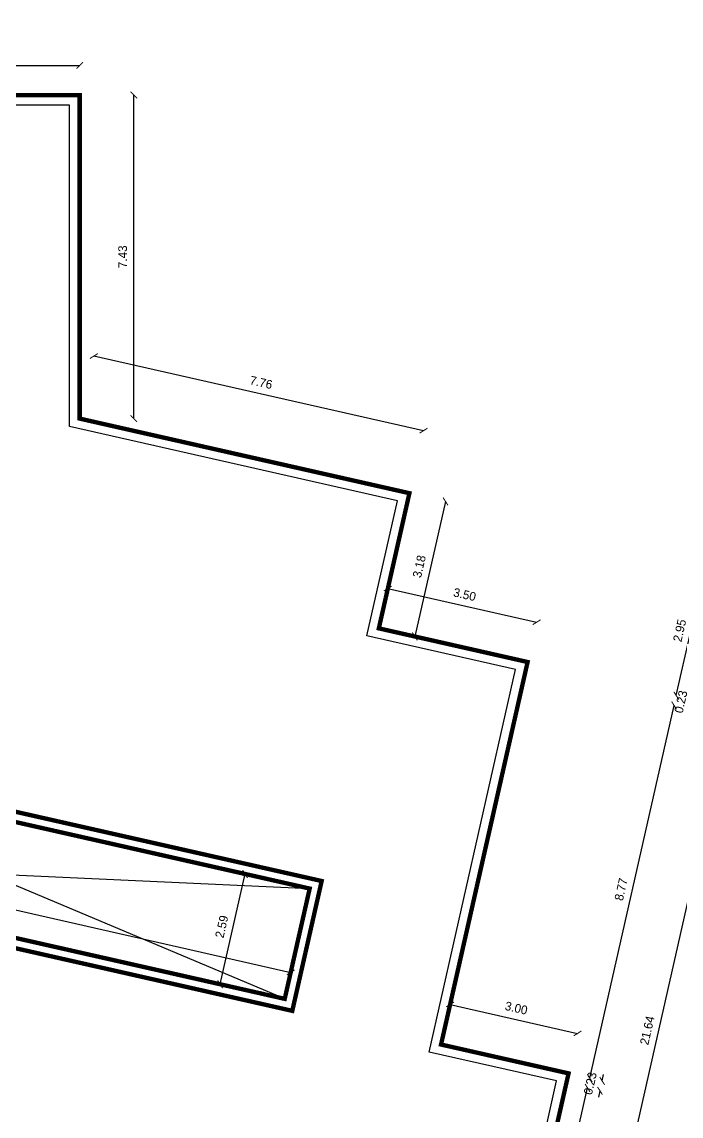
# Model space of a CAD drawing. Header units: metres. Extents: x 6101839 to 6102590, y -6659932 to -6659648.
# Drawn here: x 6102555.26 to 6102570.39, y -6659709.02 to -6659683.91 of the extents above; entities that cross this region are included whole.
import ezdxf

# ---------------------------------------------------------------- set-up
doc = ezdxf.new("R2010")
doc.units = ezdxf.units.M
doc.header["$LTSCALE"] = 500
doc.header["$MEASUREMENT"] = 0
doc.linetypes.add('DASHED2', pattern=[0.375, 0.25, -0.125])
doc.layers.get('0').update_dxf_attribs({"linetype": 'CONTINUOUS'})
doc.layers.get('Defpoints').update_dxf_attribs({"linetype": 'CONTINUOUS'})
for name, color, linetype in [('above', 250, 'DASHED2'), ('BLK_1_FLR_3_ROOF_AREA', 54, 'CONTINUOUS'), ('ED', 30, 'CONTINUOUS'), ('wall', 125, 'CONTINUOUS')]:
    doc.layers.add(name, color=color, linetype=linetype)
doc.styles.add('USA TEXT', font='GOTHIC.TTF')
doc.dimstyles.new('1-100-ED', dxfattribs={"dimtxt": 0.2, "dimasz": 0.15, "dimexe": 0.18, "dimexo": 0.0625, "dimgap": 0.15, "dimtad": 1, "dimzin": 0, "dimdsep": 46, "dimtxsty": 'USA TEXT', "dimblk": 'ARCHTICK', "dimcen": 0.1, "dimse1": 1, "dimse2": 1, "dimclrd": 256, "dimclrt": 256, "dimadec": 0, "dimazin": 0, "dimtfac": 1, "dimtofl": 0, "dimtmove": 0, "dimatfit": 3, "dimldrblk": 'ARCHTICK', "dimfxl": 0.18, "dimtolj": 1, "dimtzin": 0, "dimarcsym": 0})

# ---------------------------------------------------------------- blocks, each defined once
blk = doc.blocks.new('_ArchTick')
at = {"color": 0, "linetype": 'ByBlock', "const_width": 0.15}
blk.add_lwpolyline([(-0.5, -0.5), (0.5, 0.5)], dxfattribs=at)
blk = doc.blocks.new('*D107')
at = {"layer": 'Defpoints', "color": 0, "transparency": 16777216}
for p in [(6102567.527, -6659708.215), (6102568.238, -6659708.376), (6102564.155, -6659710.569)]:
    blk.add_point(p, dxfattribs=at)
at = {"layer": 'ED', "lineweight": -2, "transparency": 16777216}
blk.add_line((6102567.567, -6659711.341), (6102568.238, -6659708.376), dxfattribs=at)
at = {"layer": 'ED', "lineweight": -2, "transparency": 16777216, "xscale": 0.15, "yscale": 0.15, "zscale": 0.15}
for p, rotation in [((6102568.238, -6659708.376), 77.25038140770049), ((6102567.567, -6659711.341), 257.2503814077004)]:
    blk.add_blockref('_ArchTick', p, dxfattribs=dict(at, rotation=rotation))
at = {"layer": 'ED', "transparency": 16777216, "insert": (6102567.654, -6659709.802), "char_height": 0.2, "attachment_point": 5, "rotation": 77.2504, "style": 'USA TEXT'}
blk.add_mtext('\\A1;3.04', dxfattribs=at)
blk = doc.blocks.new('*D108')
at = {"layer": 'Defpoints', "color": 0, "transparency": 16777216}
for p in [(6102567.802, -6659708.042), (6102567.527, -6659708.215), (6102568.574, -6659708.216)]:
    blk.add_point(p, dxfattribs=at)
at = {"layer": 'ED', "lineweight": -2, "transparency": 16777216}
for p, q in [((6102568.574, -6659708.216), (6102568.607, -6659708.07)), ((6102568.523, -6659708.441), (6102568.49, -6659708.587))]:
    blk.add_line(p, q, dxfattribs=at)
at = {"layer": 'ED', "lineweight": -2, "transparency": 16777216, "xscale": 0.15, "yscale": 0.15, "zscale": 0.15}
for p, rotation in [((6102568.574, -6659708.216), 257.2503814077004), ((6102568.523, -6659708.441), 77.25038140770046)]:
    blk.add_blockref('_ArchTick', p, dxfattribs=dict(at, rotation=rotation))
at = {"layer": 'ED', "transparency": 16777216, "insert": (6102568.3, -6659708.272), "char_height": 0.2, "attachment_point": 5, "rotation": 77.2504, "style": 'USA TEXT'}
blk.add_mtext('\\A1;0.23', dxfattribs=at)
blk = doc.blocks.new('*D109')
at = {"layer": 'Defpoints', "color": 0, "transparency": 16777216}
for p in [(6102566.588, -6659698.775), (6102570.224, -6659699.598), (6102567.802, -6659708.042)]:
    blk.add_point(p, dxfattribs=at)
at = {"layer": 'ED', "lineweight": -2, "transparency": 16777216}
blk.add_line((6102568.289, -6659708.152), (6102570.224, -6659699.598), dxfattribs=at)
at = {"layer": 'ED', "lineweight": -2, "transparency": 16777216, "xscale": 0.15, "yscale": 0.15, "zscale": 0.15}
for p, rotation in [((6102570.224, -6659699.598), 77.25038140770049), ((6102568.289, -6659708.152), 257.2503814077004)]:
    blk.add_blockref('_ArchTick', p, dxfattribs=dict(at, rotation=rotation))
at = {"layer": 'ED', "transparency": 16777216, "insert": (6102569.008, -6659703.819), "char_height": 0.2, "attachment_point": 5, "rotation": 77.2504, "style": 'USA TEXT'}
blk.add_mtext('\\A1;8.77', dxfattribs=at)
blk = doc.blocks.new('*D110')
at = {"layer": 'Defpoints', "color": 0, "transparency": 16777216}
for p in [(6102566.588, -6659698.775), (6102566.863, -6659698.602), (6102570.654, -6659699.46)]:
    blk.add_point(p, dxfattribs=at)
at = {"layer": 'ED', "lineweight": -2, "transparency": 16777216}
for p, q in [((6102570.654, -6659699.46), (6102570.688, -6659699.313)), ((6102570.604, -6659699.684), (6102570.571, -6659699.83))]:
    blk.add_line(p, q, dxfattribs=at)
at = {"layer": 'ED', "lineweight": -2, "transparency": 16777216, "xscale": 0.15, "yscale": 0.15, "zscale": 0.15}
for p, rotation in [((6102570.654, -6659699.46), 257.2503814077004), ((6102570.604, -6659699.684), 77.25038140770046)]:
    blk.add_blockref('_ArchTick', p, dxfattribs=dict(at, rotation=rotation))
at = {"layer": 'ED', "transparency": 16777216, "insert": (6102570.38, -6659699.515), "char_height": 0.2, "attachment_point": 5, "rotation": 77.2504, "style": 'USA TEXT'}
blk.add_mtext('\\A1;0.23', dxfattribs=at)
blk = doc.blocks.new('*D111')
at = {"layer": 'Defpoints', "color": 0, "transparency": 16777216}
for p in [(6102563.876, -6659694.901), (6102570.926, -6659696.497), (6102566.863, -6659698.602)]:
    blk.add_point(p, dxfattribs=at)
at = {"layer": 'ED', "lineweight": -2, "transparency": 16777216}
blk.add_line((6102570.275, -6659699.374), (6102570.926, -6659696.497), dxfattribs=at)
at = {"layer": 'ED', "lineweight": -2, "transparency": 16777216, "xscale": 0.15, "yscale": 0.15, "zscale": 0.15}
for p, rotation in [((6102570.926, -6659696.497), 77.25038140770049), ((6102570.275, -6659699.374), 257.2503814077004)]:
    blk.add_blockref('_ArchTick', p, dxfattribs=dict(at, rotation=rotation))
at = {"layer": 'ED', "transparency": 16777216, "insert": (6102570.352, -6659697.879), "char_height": 0.2, "attachment_point": 5, "rotation": 77.2504, "style": 'USA TEXT'}
blk.add_mtext('\\A1;2.95', dxfattribs=at)
blk = doc.blocks.new('*D112')
at = {"layer": 'Defpoints', "color": 0, "transparency": 16777216}
for p in [(6102564.151, -6659694.728), (6102563.876, -6659694.901), (6102571.25, -6659696.334)]:
    blk.add_point(p, dxfattribs=at)
at = {"layer": 'ED', "lineweight": -2, "transparency": 16777216}
for p, q in [((6102571.25, -6659696.334), (6102571.283, -6659696.188)), ((6102571.199, -6659696.558), (6102571.166, -6659696.705))]:
    blk.add_line(p, q, dxfattribs=at)
at = {"layer": 'ED', "lineweight": -2, "transparency": 16777216, "xscale": 0.15, "yscale": 0.15, "zscale": 0.15}
for p, rotation in [((6102571.25, -6659696.334), 257.2503814077004), ((6102571.199, -6659696.558), 77.25038140770046)]:
    blk.add_blockref('_ArchTick', p, dxfattribs=dict(at, rotation=rotation))
at = {"layer": 'ED', "transparency": 16777216, "insert": (6102570.976, -6659696.39), "char_height": 0.2, "attachment_point": 5, "rotation": 77.2504, "style": 'USA TEXT'}
blk.add_mtext('\\A1;0.23', dxfattribs=at)
blk = doc.blocks.new('*D113')
at = {"layer": 'Defpoints', "color": 0, "transparency": 16777216}
for p in [(6102556.584, -6659685.59), (6102557.826, -6659685.59), (6102556.584, -6659693.016)]:
    blk.add_point(p, dxfattribs=at)
at = {"layer": 'ED', "lineweight": -2, "transparency": 16777216}
blk.add_line((6102557.826, -6659693.016), (6102557.826, -6659685.59), dxfattribs=at)
at = {"layer": 'ED', "lineweight": -2, "transparency": 16777216, "xscale": 0.15, "yscale": 0.15, "zscale": 0.15}
for p, rotation in [((6102557.826, -6659685.59), 90), ((6102557.826, -6659693.016), 270)]:
    blk.add_blockref('_ArchTick', p, dxfattribs=dict(at, rotation=rotation))
at = {"layer": 'ED', "transparency": 16777216, "insert": (6102557.571, -6659689.303), "char_height": 0.2, "attachment_point": 5, "rotation": 90, "style": 'USA TEXT'}
blk.add_mtext('\\A1;7.43', dxfattribs=at)
blk = doc.blocks.new('*D154')
at = {"layer": 'Defpoints', "color": 0, "transparency": 16777216}
for p in [(6102547.336, -6659702.084), (6102561.524, -6659705.294), (6102561.427, -6659705.724)]:
    blk.add_point(p, dxfattribs=at)
at = {"layer": 'ED', "lineweight": -2, "transparency": 16777216}
blk.add_line((6102547.239, -6659702.514), (6102561.427, -6659705.724), dxfattribs=at)
at = {"layer": 'ED', "lineweight": -2, "transparency": 16777216, "xscale": 0.15, "yscale": 0.15, "zscale": 0.15}
for p, rotation in [((6102547.239, -6659702.514), 167.2503667717645), ((6102561.427, -6659705.724), 347.2503667717645)]:
    blk.add_blockref('_ArchTick', p, dxfattribs=dict(at, rotation=rotation))
at = {"layer": 'ED', "transparency": 16777216, "insert": (6102554.389, -6659703.87), "char_height": 0.2, "attachment_point": 5, "rotation": 347.2504, "style": 'USA TEXT'}
blk.add_mtext('\\A1;14.55', dxfattribs=at)
blk = doc.blocks.new('*D155')
at = {"layer": 'Defpoints', "color": 0, "transparency": 16777216}
for p in [(6102560.379, -6659703.466), (6102560.379, -6659703.466), (6102559.807, -6659705.997)]:
    blk.add_point(p, dxfattribs=at)
at = {"layer": 'ED', "lineweight": -2, "transparency": 16777216}
blk.add_line((6102559.807, -6659705.997), (6102560.379, -6659703.466), dxfattribs=at)
at = {"layer": 'ED', "lineweight": -2, "transparency": 16777216, "xscale": 0.15, "yscale": 0.15, "zscale": 0.15}
for p, rotation in [((6102560.379, -6659703.466), 77.25166244693017), ((6102559.807, -6659705.997), 257.2516624469301)]:
    blk.add_blockref('_ArchTick', p, dxfattribs=dict(at, rotation=rotation))
at = {"layer": 'ED', "transparency": 16777216, "insert": (6102559.844, -6659704.675), "char_height": 0.2, "attachment_point": 5, "rotation": 77.2517, "style": 'USA TEXT'}
blk.add_mtext('\\A1;2.59', dxfattribs=at)
blk = doc.blocks.new('*D242')
at = {"layer": 'Defpoints', "color": 0, "transparency": 16777216}
for p in [(6102563.88, -6659694.667), (6102572.245, -6659696.559), (6102559.105, -6659715.773)]:
    blk.add_point(p, dxfattribs=at)
at = {"layer": 'ED', "lineweight": -2, "transparency": 16777216}
blk.add_line((6102567.469, -6659717.666), (6102572.245, -6659696.559), dxfattribs=at)
at = {"layer": 'ED', "lineweight": -2, "transparency": 16777216, "xscale": 0.15, "yscale": 0.15, "zscale": 0.15}
for p, rotation in [((6102572.245, -6659696.559), 77.25001025815077), ((6102567.469, -6659717.666), 257.2500102581507)]:
    blk.add_blockref('_ArchTick', p, dxfattribs=dict(at, rotation=rotation))
at = {"layer": 'ED', "transparency": 16777216, "insert": (6102569.608, -6659707.056), "char_height": 0.2, "attachment_point": 5, "rotation": 77.25, "style": 'USA TEXT'}
blk.add_mtext('\\A1;21.64', dxfattribs=at)
blk = doc.blocks.new('*D243')
at = {"layer": 'Defpoints', "color": 0, "transparency": 16777216}
for p in [(6102556.909, -6659691.581), (6102556.584, -6659693.016), (6102564.151, -6659694.728)]:
    blk.add_point(p, dxfattribs=at)
at = {"layer": 'ED', "lineweight": -2, "transparency": 16777216}
blk.add_line((6102564.475, -6659693.293), (6102556.909, -6659691.581), dxfattribs=at)
at = {"layer": 'ED', "lineweight": -2, "transparency": 16777216, "xscale": 0.15, "yscale": 0.15, "zscale": 0.15}
for p, rotation in [((6102556.909, -6659691.581), 167.250010247531), ((6102564.475, -6659693.293), 347.2500102475311)]:
    blk.add_blockref('_ArchTick', p, dxfattribs=dict(at, rotation=rotation))
at = {"layer": 'ED', "transparency": 16777216, "insert": (6102560.748, -6659692.188), "char_height": 0.2, "attachment_point": 5, "rotation": 347.25, "style": 'USA TEXT'}
blk.add_mtext('\\A1;7.76', dxfattribs=at)
blk = doc.blocks.new('*D244')
at = {"layer": 'Defpoints', "color": 0, "transparency": 16777216}
for p in [(6102567.069, -6659697.689), (6102563.449, -6659697.829), (6102566.863, -6659698.602)]:
    blk.add_point(p, dxfattribs=at)
at = {"layer": 'ED', "lineweight": -2, "transparency": 16777216}
blk.add_line((6102563.655, -6659696.916), (6102567.069, -6659697.689), dxfattribs=at)
at = {"layer": 'ED', "lineweight": -2, "transparency": 16777216, "xscale": 0.15, "yscale": 0.15, "zscale": 0.15}
for p, rotation in [((6102563.655, -6659696.916), 167.250366752095), ((6102567.069, -6659697.689), 347.250366752095)]:
    blk.add_blockref('_ArchTick', p, dxfattribs=dict(at, rotation=rotation))
at = {"layer": 'ED', "transparency": 16777216, "insert": (6102565.419, -6659697.054), "char_height": 0.2, "attachment_point": 5, "rotation": 347.2504, "style": 'USA TEXT'}
blk.add_mtext('\\A1;3.50', dxfattribs=at)
blk = doc.blocks.new('*D59')
at = {"layer": 'Defpoints', "color": 0, "transparency": 16777216}
for p in [(6102568.01, -6659707.124), (6102564.876, -6659707.38), (6102567.802, -6659708.042)]:
    blk.add_point(p, dxfattribs=at)
at = {"layer": 'ED', "lineweight": -2, "transparency": 16777216}
blk.add_line((6102565.084, -6659706.462), (6102568.01, -6659707.124), dxfattribs=at)
at = {"layer": 'ED', "lineweight": -2, "transparency": 16777216, "xscale": 0.15, "yscale": 0.15, "zscale": 0.15}
for p, rotation in [((6102565.084, -6659706.462), 167.2503667698236), ((6102568.01, -6659707.124), 347.2503667698236)]:
    blk.add_blockref('_ArchTick', p, dxfattribs=dict(at, rotation=rotation))
at = {"layer": 'ED', "transparency": 16777216, "insert": (6102566.603, -6659706.544), "char_height": 0.2, "attachment_point": 5, "rotation": 347.2504, "style": 'USA TEXT'}
blk.add_mtext('\\A1;3.00', dxfattribs=at)
blk = doc.blocks.new('*D1031')
at = {"layer": 'Defpoints', "color": 0, "transparency": 16777216}
for p in [(6102556.584, -6659684.91), (6102550.833, -6659685.59), (6102556.584, -6659685.59)]:
    blk.add_point(p, dxfattribs=at)
at = {"layer": 'ED', "lineweight": -2, "transparency": 16777216}
blk.add_line((6102550.833, -6659684.91), (6102556.584, -6659684.91), dxfattribs=at)
at = {"layer": 'ED', "lineweight": -2, "transparency": 16777216, "xscale": 0.15, "yscale": 0.15, "zscale": 0.15, "rotation": 180}
blk.add_blockref('_ArchTick', (6102550.833, -6659684.91), dxfattribs=at)
at = {"layer": 'ED', "lineweight": -2, "transparency": 16777216, "xscale": 0.15, "yscale": 0.15, "zscale": 0.15}
blk.add_blockref('_ArchTick', (6102556.584, -6659684.91), dxfattribs=at)
at = {"layer": 'ED', "transparency": 16777216, "insert": (6102553.708, -6659684.657), "char_height": 0.2, "attachment_point": 5, "style": 'USA TEXT'}
blk.add_mtext('\\A1;5.75', dxfattribs=at)
blk = doc.blocks.new('*D1032')
at = {"layer": 'Defpoints', "color": 0, "transparency": 16777216}
for p in [(6102564.151, -6659694.728), (6102563.449, -6659697.829), (6102564.275, -6659698.016)]:
    blk.add_point(p, dxfattribs=at)
at = {"layer": 'ED', "lineweight": -2, "transparency": 16777216}
blk.add_line((6102564.977, -6659694.915), (6102564.275, -6659698.016), dxfattribs=at)
at = {"layer": 'ED', "lineweight": -2, "transparency": 16777216, "xscale": 0.15, "yscale": 0.15, "zscale": 0.15}
for p, rotation in [((6102564.977, -6659694.915), 77.2489665265698), ((6102564.275, -6659698.016), 257.2489665265698)]:
    blk.add_blockref('_ArchTick', p, dxfattribs=dict(at, rotation=rotation))
at = {"layer": 'ED', "transparency": 16777216, "insert": (6102564.377, -6659696.409), "char_height": 0.2, "attachment_point": 5, "rotation": 77.249, "style": 'USA TEXT'}
blk.add_mtext('\\A1;3.18', dxfattribs=at)

msp = doc.modelspace()

# ---------------------------------------------------------------- linework, layer by layer
at = {"layer": 'above', "linetype": 'ByBlock'}
for p, q in [((6102561.28921, -6659706.33185), (6102547.67385, -6659700.59132)), ((6102547.10137, -6659703.12191), (6102561.8618, -6659703.80129))]:
    msp.add_line(p, q, dxfattribs=at)
at = {"layer": 'BLK_1_FLR_3_ROOF_AREA', "const_width": 0.1}
msp.add_lwpolyline([(6102548.50316, -6659678.83799), (6102548.50318, -6659688.97752), (6102550.06614, -6659688.97752), (6102550.83258, -6659685.59023), (6102556.58406, -6659685.59023), (6102556.58406, -6659693.01617), (6102564.15052, -6659694.72806), (6102563.44872, -6659697.82968), (6102566.86263, -6659698.60215), (6102564.87641, -6659707.38024), (6102567.80244, -6659708.04232), (6102567.03002, -6659711.45602), (6102564.10399, -6659710.79395), (6102563.44191, -6659713.71998), (6102560.02821, -6659712.94756), (6102559.37404, -6659715.83451), (6102536.52448, -6659710.66434), (6102536.74503, -6659709.68953), (6102529.84318, -6659709.68953)], dxfattribs=at)
at = {"layer": 'wall', "color": 9, "linetype": 'ByBlock'}
for p, q in [((6102556.58406, -6659685.58967), (6102550.83258, -6659685.58967)), ((6102556.58406, -6659693.01561), (6102556.58406, -6659685.58967)), ((6102556.35406, -6659685.81967), (6102551.01635, -6659685.81967)), ((6102556.35406, -6659693.19938), (6102556.35406, -6659685.81967)), ((6102563.87566, -6659694.90134), (6102556.35406, -6659693.19938)), ((6102564.15076, -6659694.72778), (6102556.58406, -6659693.01561)), ((6102563.44892, -6659697.82917), (6102564.15076, -6659694.72778)), ((6102563.17383, -6659698.00274), (6102563.87566, -6659694.90134)), ((6102566.58754, -6659698.77516), (6102563.17383, -6659698.00274)), ((6102566.86263, -6659698.60159), (6102563.44892, -6659697.82917)), ((6102564.60132, -6659707.55325), (6102566.58754, -6659698.77516)), ((6102564.87641, -6659707.37968), (6102566.86263, -6659698.60159)), ((6102567.52735, -6659708.21533), (6102564.60132, -6659707.55325)), ((6102567.80244, -6659708.04176), (6102564.87641, -6659707.37968)), ((6102567.03002, -6659711.45546), (6102567.80244, -6659708.04176)), ((6102566.85645, -6659711.18037), (6102567.52735, -6659708.21533))]:
    msp.add_line(p, q, dxfattribs=at)
at = {"layer": 'wall', "color": 9, "const_width": 0.1}
msp.add_lwpolyline([(6102546.82628, -6659703.29548), (6102547.50039, -6659700.31626), (6102562.13689, -6659703.62772), (6102561.4627, -6659706.60726)], close=True, dxfattribs=at)
msp.add_lwpolyline([(6102547.10137, -6659703.12191), (6102547.67396, -6659700.59135), (6102561.8618, -6659703.80129), (6102561.28913, -6659706.33217), (6102547.10137, -6659703.12191)], dxfattribs=at)

# ---------------------------------------------------------------- dimensions: what is measured, and where the dimension line sits
at = {"layer": 'ED'}
for p1, p2, distance, picture, middle in [((6102550.83258, -6659685.58967), (6102556.58406, -6659685.58967), 0.67994, '*D1031', (6102553.70832, -6659684.65721)), ((6102564.15076, -6659694.72778), (6102556.58406, -6659693.01561), -1.47125, '*D243', (6102560.74839, -6659692.18798)), ((6102559.10458, -6659715.77298), (6102563.88046, -6659694.66661), -8.5755, '*D242', (6102569.60782, -6659707.0561)), ((6102564.15076, -6659694.72778), (6102563.44892, -6659697.82917), 0.84698, '*D1032', (6102564.3772, -6659696.40913)), ((6102563.44892, -6659697.82917), (6102566.86263, -6659698.60159), 0.93602, '*D244', (6102565.41863, -6659697.05369)), ((6102547.33626, -6659702.08383), (6102561.52402, -6659705.2941), -0.44098, '*D154', (6102554.3891, -6659703.87033)), ((6102559.80653, -6659705.99671), (6102560.37913, -6659703.46585), 0, '*D155', (6102559.84409, -6659704.675)), ((6102564.87641, -6659707.37968), (6102567.80244, -6659708.04176), 0.94116, '*D59', (6102566.60341, -6659706.54402))]:
    dim = msp.add_aligned_dim(p1=p1, p2=p2, distance=distance, dimstyle='1-100-ED', dxfattribs=at)
    dim.commit()
    dim.dimension.update_dxf_attribs({"geometry": picture, "text_midpoint": middle})
for base, p1, p2, angle, picture, middle in [((6102557.82601, -6659685.58967), (6102556.58406, -6659693.01561), (6102556.58406, -6659685.58967), 90, '*D113', (6102557.57098, -6659689.30264)), ((6102570.92623, -6659696.49668), (6102566.86263, -6659698.60159), (6102563.87566, -6659694.90134), 257.250381, '*D111', (6102570.35199, -6659697.87893)), ((6102570.22447, -6659699.59809), (6102567.80244, -6659708.04176), (6102566.58754, -6659698.77516), 257.250381, '*D109', (6102569.008, -6659703.81869)), ((6102568.23825, -6659708.37618), (6102564.15475, -6659710.56906), (6102567.52735, -6659708.21533), 257.250381, '*D107', (6102567.65406, -6659709.80242))]:
    dim = msp.add_linear_dim(base=base, p1=p1, p2=p2, angle=angle, dimstyle='1-100-ED', dxfattribs=at)
    dim.commit()
    dim.dimension.update_dxf_attribs({"geometry": picture, "text_midpoint": middle})
for base, p1, p2, picture, middle in [((6102571.24975, -6659696.33407), (6102563.87566, -6659694.90134), (6102564.15076, -6659694.72778), '*D112', (6102571.22438, -6659696.44623)), ((6102570.65441, -6659699.45955), (6102566.58754, -6659698.77516), (6102566.86263, -6659698.60159), '*D110', (6102570.62903, -6659699.57172)), ((6102568.57417, -6659708.21638), (6102567.52735, -6659708.21533), (6102567.80244, -6659708.04176), '*D108', (6102568.54879, -6659708.32854))]:
    dim = msp.add_linear_dim(base=base, p1=p1, p2=p2, angle=257.250381, dimstyle='1-100-ED', dxfattribs=at)
    dim.commit()
    dim.dimension.update_dxf_attribs({"geometry": picture, "text_midpoint": middle, "dimtype": 160})

doc.saveas('drawing.dxf')
